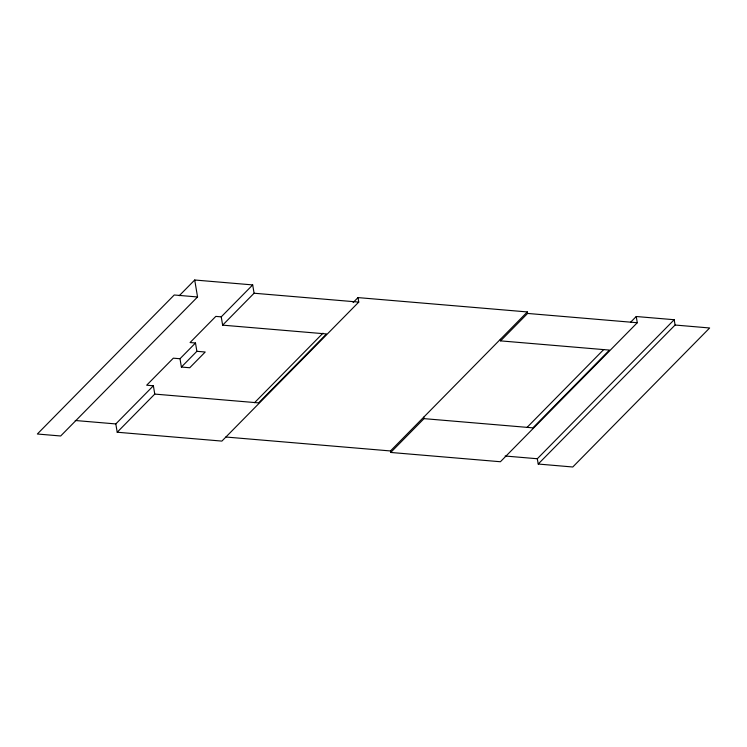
<?xml version="1.0" encoding="UTF-8"?>
<svg xmlns="http://www.w3.org/2000/svg" width="747" height="747" viewBox="0 0 747 747"><rect width="100%" height="100%" fill="white"/><g stroke="black" fill="none" stroke-linecap="round" stroke-linejoin="round"><path stroke-width="1.12" d="M179.233 295.728L194.715 280.004L252.691 284.915L254.083 293.226L222.634 325.15L221.243 316.849L252.691 284.915M197.553 296.97L60.675 435.987L37.35 434.007L174.228 294.99L197.553 296.97L194.715 280.004M115.813 423.932L153.378 385.779L154.769 394.089L117.204 432.233L115.813 423.932L75.232 420.496M179.999 358.737L195.49 343.004L196.881 351.314L181.39 367.048L179.999 358.737L173.323 358.177L146.673 385.209L153.378 385.779M254.54 402.689L322.975 333.181M353.116 302.563L358.009 297.605L527.345 311.938L527.597 313.441L500.583 340.875L500.331 339.371M358.009 297.605L358.756 302.087L221.887 441.094L117.204 432.233M225.771 437.014L390.466 450.955L527.345 311.938M390.466 450.955L390.718 452.458L424.016 418.637L532.9 427.854L609.468 350.091L500.583 340.875M527.065 427.387L603.651 349.605M630.533 322.302L636.239 316.513L674.196 319.725L675.083 325.029L538.204 464.036L537.317 458.742L674.196 319.725M636.239 316.513L637.284 322.732L500.406 461.739L390.718 452.458M675.083 325.029L709.65 327.98L572.772 466.996L538.204 464.036M527.597 313.441L637.284 322.732M254.083 293.226L358.756 302.087M221.243 316.849L215.818 316.392L190.065 342.546L195.49 343.004M222.634 325.15L326.514 333.946L258.639 402.885L154.769 394.089M196.881 351.314L205.22 352.014L189.729 367.748L181.39 367.048M505.112 456.015L537.317 458.742M423.764 417.134L424.016 418.637"/></g></svg>
